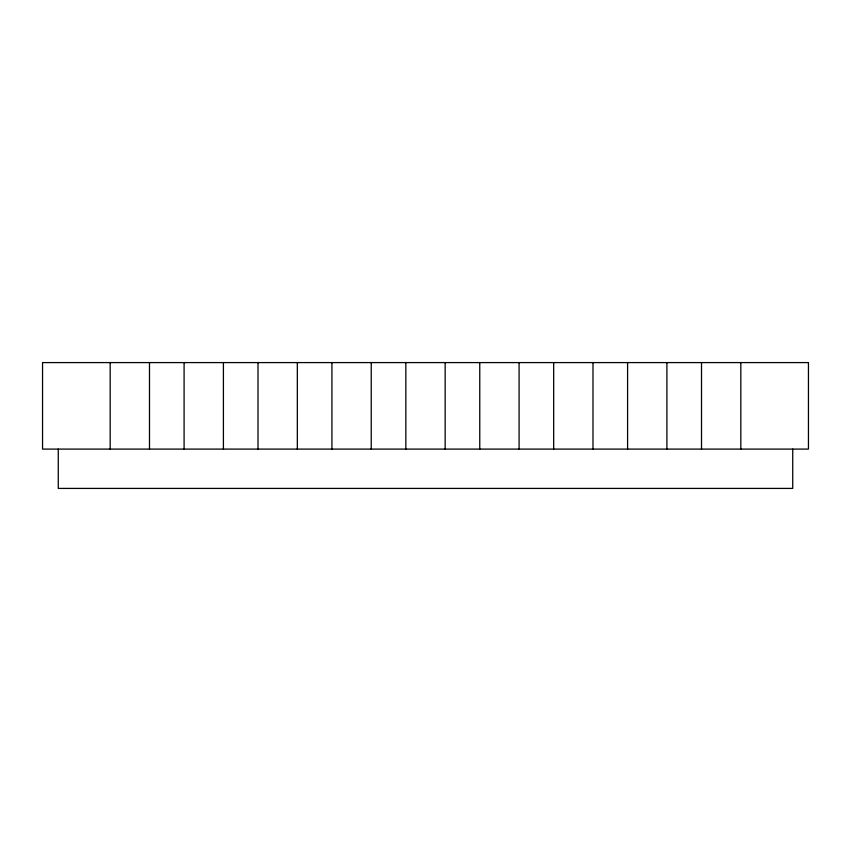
<?xml version="1.0" encoding="UTF-8"?>
<svg xmlns="http://www.w3.org/2000/svg" width="851" height="851" viewBox="0 0 851 851"><rect width="100%" height="100%" fill="white"/><g stroke="black" fill="none" stroke-linecap="round" stroke-linejoin="round"><path stroke-width="1.28" d="M792.728 449.094L792.728 488.41L58.272 488.41L58.272 449.094M740.827 362.59L740.827 449.094M701.511 362.59L701.511 449.094M666.907 362.59L666.907 449.094M627.591 362.59L627.591 449.094M592.987 362.59L592.987 449.094M553.671 362.59L553.671 449.094M519.078 362.59L519.078 449.094M479.762 362.59L479.762 449.094M445.158 362.59L445.158 449.094M405.842 362.59L405.842 449.094M371.238 362.59L371.238 449.094M331.922 362.59L331.922 449.094M297.329 362.59L297.329 449.094M258.013 362.59L258.013 449.094M223.409 362.59L223.409 449.094M184.093 362.59L184.093 449.094M149.489 362.59L149.489 449.094M110.173 362.59L110.173 449.094M808.45 362.59L42.55 362.59L42.55 449.094L808.45 449.094L808.45 362.59"/></g></svg>
